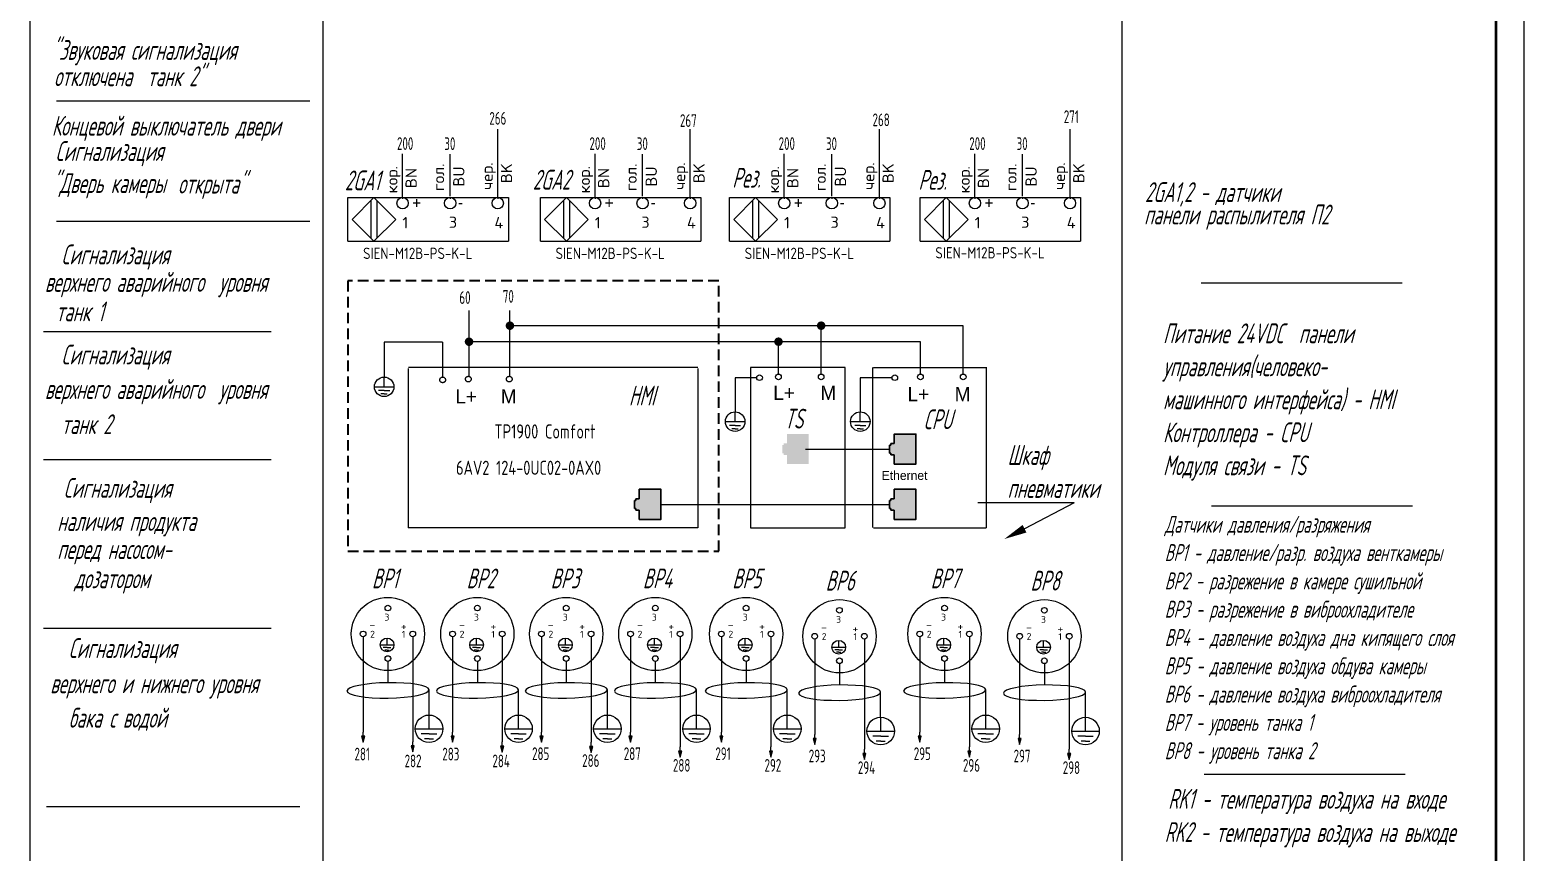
# Model space of a CAD drawing. Header units: millimetres. Extents: x 294 to 6216, y -3442 to 2720.
# Drawn here: x 2411.8 to 2675.8, y 367.5 to 512.8 of the extents above; entities that cross this region are included whole.
import ezdxf

# ---------------------------------------------------------------- set-up
doc = ezdxf.new("R2010")
doc.units = ezdxf.units.MM
doc.header["$LTSCALE"] = 15
for name, pattern in [('ACAD_ISO02W100', [15, 12, -3]), ('DOT', [0.25, 0, -0.25]), ('HIDDEN2', [0.1875, 0.125, -0.0625])]:
    doc.linetypes.add(name, pattern=pattern)
for name, color, linetype, lineweight in [('0.35 TEXT', 7, 'Continuous', 35), ('0.4 ТЕКСТ', 7, 'Continuous', 40), ('LWT 0.6', 7, 'Continuous', 50)]:
    doc.layers.add(name, color=color, linetype=linetype, lineweight=lineweight)
doc.styles.add('33', font='gost.shx', dxfattribs={"width": 0.75, "oblique": 15, "height": 2.5})
doc.styles.add('34', font='gost.shx', dxfattribs={"width": 0.75, "oblique": 15, "height": 3.5})
doc.styles.add('NEWSTYLE1', font='TXT.SHX')
doc.styles.add('OPIS', font='TXT.SHX', dxfattribs={"height": 1.5})
doc.styles.add('OPSI', font='ISI-ROMANS_PL.SHX', dxfattribs={"height": 1.5})

# ---------------------------------------------------------------- blocks, each defined once
blk = doc.blocks.new('STRZALKA')
h = blk.add_hatch(color=256)
h.dxf.hatch_style = 2
h.paths.add_polyline_path([(0.73, 0), (0.73, -0.28), (1.8, 0), (0.73, 0.28)])
blk.add_line((0.73, 0), (0, 0))
blk.add_lwpolyline([(1.8, 0), (0.73, 0.28), (0.73, -0.28)], close=True)
blk = doc.blocks.new('UZIEMIENIE')
for p, q in [((0, 0), (4.85, 0)), ((2.43, 0), (2.43, 2.43)), ((2.43, -0.92), (1.05, -0.92)), ((2.43, -1.78), (1.64, -1.78)), ((2.43, -0.92), (3.8, -0.92)), ((2.43, -1.78), (3.21, -1.78))]:
    blk.add_line(p, q)
blk.add_circle((2.43, 0), 2.43)
blk = doc.blocks.new('11')
at = {"const_width": 0.75}
blk.add_lwpolyline([(-0.375, 0, 1), (0.375, 0, 1)], format="xyb", close=True, dxfattribs=at)

msp = doc.modelspace()

# ---------------------------------------------------------------- hatches: boundary and pattern name
h = msp.add_hatch(color=256)
h.dxf.hatch_style = 1
h.paths.add_polyline_path([(2545.595, 436.038), (2549.418, 436.038), (2549.418, 441.358), (2545.595, 441.358), (2545.595, 439.689), (2545.008, 439.689), (2545.008, 439.392), (2544.731, 439.392), (2544.731, 438.657), (2544.731, 437.963), (2545.008, 437.963), (2545.008, 437.666), (2545.595, 437.666)])
h = msp.add_hatch(color=256)
h.dxf.hatch_style = 1
h.paths.add_polyline_path([(2564.534, 436.038), (2568.357, 436.038), (2568.357, 441.358), (2564.534, 441.358), (2564.534, 439.689), (2563.947, 439.689), (2563.947, 439.392), (2563.671, 439.392), (2563.671, 438.657), (2563.671, 437.963), (2563.947, 437.963), (2563.947, 437.666), (2564.534, 437.666)])
h = msp.add_hatch(color=256)
h.dxf.hatch_style = 1
h.paths.add_polyline_path([(2519.472, 426.267), (2523.295, 426.267), (2523.295, 431.587), (2519.472, 431.587), (2519.472, 429.918), (2518.885, 429.918), (2518.885, 429.621), (2518.608, 429.621), (2518.608, 428.886), (2518.608, 428.192), (2518.885, 428.192), (2518.885, 427.895), (2519.472, 427.895)])
h = msp.add_hatch(color=256)
h.dxf.hatch_style = 1
h.paths.add_polyline_path([(2564.534, 426.267), (2568.357, 426.267), (2568.357, 431.587), (2564.534, 431.587), (2564.534, 429.918), (2563.947, 429.918), (2563.947, 429.621), (2563.671, 429.621), (2563.671, 428.886), (2563.671, 428.192), (2563.947, 428.192), (2563.947, 427.895), (2564.534, 427.895)])

# ---------------------------------------------------------------- linework, layer by layer
for p, q in [((2675.845, 215.294, -0.041), (2675.845, 809.294, -0.041)), ((2411.765, 796.101, -0.041), (2411.765, 223.304, -0.041)), ((2463.519, 796.101, -0.041), (2463.519, 223.304, -0.041)), ((2604.775, 796.101, -0.041), (2604.775, 253.311, -0.041)), ((2416.451, 500.266, -0.041), (2461.264, 500.266, -0.041)), ((2494.446, 483.189, -0.061), (2494.446, 495.245, -0.061)), ((2528.463, 483.189, -0.061), (2528.463, 495.245, -0.061)), ((2561.894, 483.189, -0.061), (2561.894, 495.245, -0.061)), ((2595.589, 483.189, -0.061), (2595.589, 495.245, -0.061)), ((2477.64, 483.189, -0.061), (2477.64, 490.872, -0.061)), ((2486.043, 483.42, -0.061), (2486.043, 490.82, -0.061)), ((2511.657, 483.189, -0.061), (2511.657, 490.872, -0.061)), ((2520.06, 483.42, -0.061), (2520.06, 490.82, -0.061)), ((2545.088, 483.189, -0.061), (2545.088, 490.872, -0.061)), ((2553.491, 483.42, -0.061), (2553.491, 490.82, -0.061)), ((2578.783, 483.189, -0.061), (2578.783, 490.872, -0.061)), ((2587.186, 483.42, -0.061), (2587.186, 490.82, -0.061)), ((2467.971, 483.157, -0.061), (2496.326, 483.157, -0.061)), ((2467.971, 475.421, -0.061), (2467.971, 483.157, -0.061)), ((2472.575, 483.157, -0.061), (2468.707, 479.289, -0.061)), ((2472.043, 482.625, -0.061), (2472.043, 475.953, -0.061)), ((2472.575, 483.157, -0.061), (2476.443, 479.289, -0.061)), ((2473.107, 482.625, -0.061), (2473.107, 475.953, -0.061)), ((2477.64, 483.157, -0.061), (2477.64, 482.926, -0.061)), ((2486.043, 483.157, -0.061), (2486.043, 482.926, -0.061)), ((2494.446, 483.157, -0.061), (2494.446, 482.926, -0.061)), ((2496.326, 483.157, -0.061), (2496.326, 475.421, -0.061)), ((2501.987, 483.157, -0.061), (2530.342, 483.157, -0.061)), ((2501.987, 475.421, -0.061), (2501.987, 483.157, -0.061)), ((2506.591, 483.157, -0.061), (2502.723, 479.289, -0.061)), ((2506.059, 482.625, -0.061), (2506.059, 475.953, -0.061)), ((2506.591, 483.157, -0.061), (2510.459, 479.289, -0.061)), ((2507.123, 482.625, -0.061), (2507.123, 475.953, -0.061)), ((2511.657, 483.157, -0.061), (2511.657, 482.926, -0.061)), ((2520.06, 483.157, -0.061), (2520.06, 482.926, -0.061)), ((2528.463, 483.157, -0.061), (2528.463, 482.926, -0.061)), ((2530.342, 483.157, -0.061), (2530.342, 475.421, -0.061)), ((2535.418, 483.157, -0.061), (2563.774, 483.157, -0.061)), ((2535.418, 475.421, -0.061), (2535.418, 483.157, -0.061)), ((2540.023, 483.157, -0.061), (2536.154, 479.289, -0.061)), ((2539.491, 482.625, -0.061), (2539.491, 475.953, -0.061)), ((2540.023, 483.157, -0.061), (2543.891, 479.289, -0.061)), ((2540.555, 482.625, -0.061), (2540.555, 475.953, -0.061)), ((2545.088, 483.157, -0.061), (2545.088, 482.926, -0.061)), ((2553.491, 483.157, -0.061), (2553.491, 482.926, -0.061)), ((2561.894, 483.157, -0.061), (2561.894, 482.926, -0.061)), ((2563.774, 483.157, -0.061), (2563.774, 475.421, -0.061)), ((2569.113, 483.157, -0.061), (2597.468, 483.157, -0.061)), ((2569.113, 475.421, -0.061), (2569.113, 483.157, -0.061)), ((2573.717, 483.157, -0.061), (2569.849, 479.289, -0.061)), ((2573.185, 482.625, -0.061), (2573.185, 475.953, -0.061)), ((2573.717, 483.157, -0.061), (2577.585, 479.289, -0.061)), ((2574.249, 482.625, -0.061), (2574.249, 475.953, -0.061)), ((2578.783, 483.157, -0.061), (2578.783, 482.926, -0.061)), ((2587.186, 483.157, -0.061), (2587.186, 482.926, -0.061)), ((2595.589, 483.157, -0.061), (2595.589, 482.926, -0.061)), ((2597.468, 483.157, -0.061), (2597.468, 475.421, -0.061)), ((2416.451, 479, -0.041), (2461.264, 479, -0.041)), ((2468.707, 479.289, -0.061), (2472.575, 475.421, -0.061)), ((2476.443, 479.289, -0.061), (2472.575, 475.421, -0.061)), ((2502.723, 479.289, -0.061), (2506.591, 475.421, -0.061)), ((2510.459, 479.289, -0.061), (2506.591, 475.421, -0.061)), ((2536.154, 479.289, -0.061), (2540.023, 475.421, -0.061)), ((2543.891, 479.289, -0.061), (2540.023, 475.421, -0.061)), ((2569.849, 479.289, -0.061), (2573.717, 475.421, -0.061)), ((2577.585, 479.289, -0.061), (2573.717, 475.421, -0.061)), ((2467.971, 475.421, -0.061), (2496.326, 475.421, -0.061)), ((2501.987, 475.421, -0.061), (2530.342, 475.421, -0.061)), ((2535.418, 475.421, -0.061), (2563.774, 475.421, -0.061)), ((2569.113, 475.421, -0.061), (2597.468, 475.421, -0.061)), ((2618.753, 468.085, -0.02), (2654.273, 468.085, -0.02)), ((2489.377, 451.556, -0.02), (2489.377, 463.196, -0.02)), ((2496.61, 451.556, -0.02), (2496.61, 463.196, -0.02)), ((2576.708, 460.501, -0.02), (2496.61, 460.501, -0.02)), ((2551.611, 451.948, -0.02), (2551.611, 460.501, -0.02)), ((2576.708, 451.948, -0.02), (2576.708, 460.501, -0.02)), ((2414.147, 459.468, -0.041), (2454.401, 459.468, -0.041)), ((2569.164, 457.67, -0.02), (2489.377, 457.67, -0.02)), ((2544.068, 451.948, -0.02), (2544.068, 457.67, -0.02)), ((2569.164, 451.948, -0.02), (2569.164, 457.67, -0.02)), ((2560.671, 453.141, -0.02), (2560.671, 424.808, -0.02)), ((2560.883, 453.141, -0.02), (2580.77, 453.141, -0.02)), ((2580.77, 453.147, -0.02), (2580.77, 424.767, -0.02)), ((2540.221, 451.314, -0.02), (2536.401, 451.314, -0.02)), ((2536.401, 451.314, -0.02), (2536.401, 445.175, -0.02)), ((2564.13, 451.314, -0.02), (2558.523, 451.314, -0.02)), ((2558.523, 451.314, -0.02), (2558.523, 445.175, -0.02)), ((2548.82, 438.698, -0.02), (2563.671, 438.698, -0.02)), ((2414.147, 436.865, -0.041), (2454.401, 436.865, -0.041)), ((2523.295, 428.927, -0.02), (2563.671, 428.927, -0.02)), ((2596.336, 429.211, -0.02), (2579.28, 429.211, -0.02)), ((2596.336, 429.211, -0.02), (2587.545, 424.612, -0.02)), ((2620.624, 428.672, -0.02), (2656.144, 428.672, -0.02)), ((2560.883, 424.767, -0.02), (2580.77, 424.767, -0.02)), ((2414.147, 407.012, -0.041), (2454.401, 407.012, -0.041)), ((2470.655, 405.512, -0.02), (2470.655, 388.673, -0.02)), ((2479.426, 405.512, -0.02), (2479.426, 386.98, -0.02)), ((2486.471, 405.512, -0.02), (2486.471, 388.673, -0.02)), ((2495.242, 405.512, -0.02), (2495.242, 386.943, -0.02)), ((2502.177, 405.512, -0.02), (2502.177, 388.673, -0.02)), ((2510.948, 405.512, -0.02), (2510.948, 386.871, -0.02)), ((2517.919, 405.512, -0.02), (2517.919, 388.673, -0.02)), ((2526.69, 405.512, -0.02), (2526.69, 386.048, -0.02)), ((2533.97, 405.512, -0.02), (2533.97, 388.673, -0.02)), ((2542.741, 405.512, -0.02), (2542.741, 386.048, -0.02)), ((2550.471, 405.109, -0.02), (2550.471, 388.269, -0.02)), ((2559.242, 405.109, -0.02), (2559.242, 385.645, -0.02)), ((2569.033, 405.512, -0.02), (2569.033, 388.673, -0.02)), ((2577.805, 405.512, -0.02), (2577.805, 386.048, -0.02)), ((2586.683, 405.109, -0.02), (2586.683, 388.269, -0.02)), ((2595.454, 405.109, -0.02), (2595.454, 385.645, -0.02)), ((2475.033, 401.177, -0.02), (2475.033, 397.402, -0.02)), ((2490.849, 401.177, -0.02), (2490.849, 397.402, -0.02)), ((2506.555, 401.177, -0.02), (2506.555, 397.402, -0.02)), ((2522.297, 401.177, -0.02), (2522.297, 397.402, -0.02)), ((2538.348, 401.177, -0.02), (2538.348, 397.402, -0.02)), ((2554.849, 400.774, -0.02), (2554.849, 396.998, -0.02)), ((2573.411, 401.177, -0.02), (2573.411, 397.402, -0.02)), ((2591.061, 400.774, -0.02), (2591.061, 396.998, -0.02)), ((2619.293, 381.241, -0.02), (2654.813, 381.241, -0.02)), ((2414.681, 375.512, -0.041), (2459.495, 375.512, -0.041))]:
    msp.add_line(p, q)
at = {"lineweight": 25}
for p, q in [((2484.716, 457.561, -0.02), (2474.376, 457.561, -0.02)), ((2474.376, 457.561, -0.02), (2474.376, 451.422, -0.02)), ((2484.716, 457.561, -0.02), (2484.716, 451.422, -0.02)), ((2482.306, 391.688, -0.02), (2482.306, 396.211, -0.02)), ((2498.122, 391.688, -0.02), (2498.122, 396.211, -0.02)), ((2513.828, 391.688, -0.02), (2513.828, 396.211, -0.02)), ((2529.57, 391.688, -0.02), (2529.57, 396.211, -0.02)), ((2545.621, 391.688, -0.02), (2545.621, 396.211, -0.02)), ((2580.685, 391.688, -0.02), (2580.685, 396.211, -0.02)), ((2562.122, 391.284, -0.02), (2562.122, 395.808, -0.02)), ((2598.334, 391.284, -0.02), (2598.334, 395.808, -0.02))]:
    msp.add_line(p, q, dxfattribs=at)
at = {"linetype": 'ACAD_ISO02W100'}
for p, q in [((2478.628, 452.928, -0.02), (2478.628, 424.767, -0.02)), ((2529.829, 453.141, -0.02), (2478.67, 453.141, -0.02)), ((2529.829, 452.928, -0.02), (2529.829, 424.767, -0.02)), ((2529.829, 424.767, -0.02), (2478.628, 424.767, -0.02))]:
    msp.add_line(p, q, dxfattribs=at)
at = {"elevation": -0.02}
msp.add_lwpolyline([(2539.132, 424.767), (2555.847, 424.767), (2555.847, 453.141), (2539.132, 453.141)], close=True, dxfattribs=at)
msp.add_lwpolyline([(2587.545, 424.612, 1.5, 0, 0), (2583.98, 422.798, 0, 0, 0)], format="xyseb", dxfattribs=at)
for centre, radius in [((2477.64, 482.157, -0.061), 1), ((2486.043, 482.157, -0.061), 1), ((2494.446, 482.157, -0.061), 1), ((2511.657, 482.157, -0.061), 1), ((2520.06, 482.157, -0.061), 1), ((2528.463, 482.157, -0.061), 1), ((2545.088, 482.157, -0.061), 1), ((2553.491, 482.157, -0.061), 1), ((2561.894, 482.157, -0.061), 1), ((2578.783, 482.157, -0.061), 1), ((2587.186, 482.157, -0.061), 1), ((2595.589, 482.157, -0.061), 1), ((2540.721, 451.314, -0.02), 0.5), ((2544.068, 451.448, -0.02), 0.5), ((2551.611, 451.448, -0.02), 0.5), ((2564.63, 451.314, -0.02), 0.5), ((2569.164, 451.448, -0.02), 0.5), ((2576.708, 451.448, -0.02), 0.5), ((2475.033, 406.012, -0.02), 6.471), ((2490.849, 406.012, -0.02), 6.471), ((2506.555, 406.012, -0.02), 6.471), ((2522.297, 406.012, -0.02), 6.471), ((2538.348, 406.012, -0.02), 6.471), ((2554.849, 405.609, -0.02), 6.471), ((2573.411, 406.012, -0.02), 6.471), ((2591.061, 405.609, -0.02), 6.471)]:
    msp.add_circle(centre, radius)
at = {"linetype": 'ACAD_ISO02W100'}
for centre in [(2484.716, 450.922, -0.02), (2489.251, 451.056, -0.02), (2496.484, 451.056, -0.02)]:
    msp.add_circle(centre, 0.5, dxfattribs=at)
at = {"ltscale": 0.2}
for centre in [(2475.033, 410.605, -0.02), (2490.849, 410.605, -0.02), (2506.555, 410.605, -0.02), (2522.297, 410.605, -0.02), (2538.348, 410.605, -0.02), (2554.849, 410.201, -0.02), (2573.411, 410.605, -0.02), (2591.061, 410.201, -0.02), (2470.655, 406.012, -0.02), (2479.426, 406.012, -0.02), (2486.471, 406.012, -0.02), (2495.242, 406.012, -0.02), (2502.177, 406.012, -0.02), (2510.948, 406.012, -0.02), (2517.919, 406.012, -0.02), (2526.69, 406.012, -0.02), (2533.97, 406.012, -0.02), (2542.741, 406.012, -0.02), (2550.471, 405.609, -0.02), (2559.242, 405.609, -0.02), (2569.033, 406.012, -0.02), (2577.805, 406.012, -0.02), (2586.683, 405.609, -0.02), (2595.454, 405.609, -0.02), (2475.033, 401.677, -0.02), (2490.849, 401.677, -0.02), (2506.555, 401.677, -0.02), (2522.297, 401.677, -0.02), (2538.348, 401.677, -0.02), (2554.849, 401.274, -0.02), (2573.411, 401.677, -0.02), (2591.061, 401.274, -0.02)]:
    msp.add_circle(centre, 0.5, dxfattribs=at)
at = {"lineweight": 25, "extrusion": (0, 0, -1)}
for centre in [(2475.054, 396.043, -0.02), (2490.87, 396.043, -0.02), (2506.576, 396.043, -0.02), (2522.318, 396.043, -0.02), (2538.369, 396.043, -0.02), (2554.87, 395.64, -0.02), (2573.433, 396.043, -0.02), (2591.082, 395.64, -0.02)]:
    msp.add_ellipse(centre, major_axis=(7.253, 0.113), ratio=0.1872807, dxfattribs=at)
at = {"layer": '0.35 TEXT'}
for p, q in [((2563.947, 439.392, -0.02), (2563.671, 439.392, -0.02)), ((2563.671, 439.392, -0.02), (2563.671, 438.657, -0.02)), ((2563.671, 437.963, -0.02), (2563.671, 438.698, -0.02)), ((2564.534, 439.689, -0.02), (2563.947, 439.689, -0.02)), ((2563.947, 439.689, -0.02), (2563.947, 439.392, -0.02)), ((2563.947, 437.963, -0.02), (2563.671, 437.963, -0.02)), ((2563.947, 437.666, -0.02), (2563.947, 437.963, -0.02)), ((2564.534, 437.666, -0.02), (2563.947, 437.666, -0.02)), ((2518.885, 429.621, -0.02), (2518.608, 429.621, -0.02)), ((2518.608, 429.621, -0.02), (2518.608, 428.886, -0.02)), ((2518.608, 428.192, -0.02), (2518.608, 428.927, -0.02)), ((2518.885, 428.192, -0.02), (2518.608, 428.192, -0.02)), ((2519.472, 429.918, -0.02), (2518.885, 429.918, -0.02)), ((2518.885, 429.918, -0.02), (2518.885, 429.621, -0.02)), ((2518.885, 427.895, -0.02), (2518.885, 428.192, -0.02)), ((2519.472, 427.895, -0.02), (2518.885, 427.895, -0.02)), ((2563.947, 429.621, -0.02), (2563.671, 429.621, -0.02)), ((2563.671, 429.621, -0.02), (2563.671, 428.886, -0.02)), ((2563.671, 428.192, -0.02), (2563.671, 428.927, -0.02)), ((2563.947, 428.192, -0.02), (2563.671, 428.192, -0.02)), ((2564.534, 429.918, -0.02), (2563.947, 429.918, -0.02)), ((2563.947, 429.918, -0.02), (2563.947, 429.621, -0.02)), ((2563.947, 427.895, -0.02), (2563.947, 428.192, -0.02)), ((2564.534, 427.895, -0.02), (2563.947, 427.895, -0.02))]:
    msp.add_line(p, q, dxfattribs=at)
at = {"layer": '0.35 TEXT', "elevation": -0.02}
for points in [[(2564.534, 439.689), (2564.534, 441.358), (2568.357, 441.358), (2568.357, 436.038), (2564.534, 436.038), (2564.534, 437.666)], [(2519.472, 429.918), (2519.472, 431.587), (2523.295, 431.587), (2523.295, 426.267), (2519.472, 426.267), (2519.472, 427.895)], [(2564.534, 429.918), (2564.534, 431.587), (2568.357, 431.587), (2568.357, 426.267), (2564.534, 426.267), (2564.534, 427.895)]]:
    msp.add_lwpolyline(points, dxfattribs=at)
at = {"layer": '0.4 ТЕКСТ', "linetype": 'HIDDEN2', "elevation": -0.02}
msp.add_lwpolyline([(2467.938, 420.665), (2533.498, 420.665), (2533.498, 468.42), (2467.938, 468.42)], close=True, dxfattribs=at)
at = {"layer": 'LWT 0.6'}
msp.add_line((2670.845, 804.294, -0.041), (2670.845, 220.294, -0.041), dxfattribs=at)

# ---------------------------------------------------------------- block references
for name, p in [('11', (2496.61, 460.501, -0.02)), ('11', (2551.611, 460.501, -0.02)), ('11', (2489.377, 457.67, -0.02)), ('11', (2544.068, 457.67, -0.02)), ('UZIEMIENIE', (2479.881, 389.262, -0.02)), ('UZIEMIENIE', (2495.696, 389.262, -0.02)), ('UZIEMIENIE', (2511.402, 389.262, -0.02)), ('UZIEMIENIE', (2527.144, 389.262, -0.02)), ('UZIEMIENIE', (2543.196, 389.262, -0.02)), ('UZIEMIENIE', (2559.697, 388.859, -0.02)), ('UZIEMIENIE', (2578.259, 389.262, -0.02)), ('UZIEMIENIE', (2595.908, 388.859, -0.02))]:
    msp.add_blockref(name, p)
for p, xscale, yscale, zscale in [((2472.651, 449.697, -0.02), 0.711002539814217, 0.711002539817855, 0.7110025398181037), ((2534.676, 443.544, -0.02), 0.711002539817855, 0.711002539817855, 0.711002539817855), ((2556.798, 443.544, -0.02), 0.711002539817855, 0.711002539817855, 0.711002539817855), ((2473.677, 404.072, -0.02), 0.5, 0.5, 0.5), ((2489.493, 404.072, -0.02), 0.5, 0.5, 0.5), ((2505.199, 404.072, -0.02), 0.5, 0.5, 0.5), ((2520.941, 404.072, -0.02), 0.5, 0.5, 0.5), ((2536.992, 404.072, -0.02), 0.5, 0.5, 0.5), ((2553.493, 403.669, -0.02), 0.5, 0.5, 0.5), ((2572.056, 404.072, -0.02), 0.5, 0.5, 0.5), ((2589.705, 403.669, -0.02), 0.5, 0.5, 0.5)]:
    msp.add_blockref('UZIEMIENIE', p, dxfattribs=dict(xscale=xscale, yscale=yscale, zscale=zscale))
at = {"linetype": 'ACAD_ISO02W100', "rotation": 270}
for p in [(2470.655, 388.673, -0.02), (2486.471, 388.673, -0.02), (2502.177, 388.673, -0.02), (2517.919, 388.673, -0.02), (2533.97, 388.673, -0.02), (2550.471, 388.269, -0.02), (2569.033, 388.673, -0.02), (2586.683, 388.269, -0.02), (2479.426, 386.98, -0.02), (2495.242, 386.943, -0.02), (2510.948, 386.871, -0.02), (2526.69, 386.048, -0.02), (2542.741, 386.048, -0.02), (2559.242, 385.645, -0.02), (2577.805, 386.048, -0.02), (2595.454, 385.645, -0.02)]:
    msp.add_blockref('STRZALKA', p, dxfattribs=at)

# ---------------------------------------------------------------- texts
at = {"char_height": 2, "width": 19.057, "attachment_point": 1, "rotation": 90, "style": 'OPIS'}
for s, insert in [('гол.', (2482.99, 484.29, -0.061)), ('BK', (2494.999, 485.692, -0.061)), ('гол.', (2517.007, 484.29, -0.061)), ('чер.', (2525.579, 484.516, -0.061)), ('BK', (2529.016, 485.692, -0.061)), ('гол.', (2550.438, 484.29, -0.061)), ('чер.', (2559.011, 484.516, -0.061)), ('BK', (2562.447, 485.692, -0.061)), ('гол.', (2584.133, 484.29, -0.061)), ('чер.', (2592.706, 484.516, -0.061)), ('BK', (2596.142, 485.692, -0.061)), ('кор.', (2474.733, 483.892, -0.061)), ('BN', (2478.143, 484.818, -0.061)), ('BU', (2486.571, 485.068, -0.061)), ('кор.', (2508.749, 483.892, -0.061)), ('BN', (2512.159, 484.818, -0.061)), ('BU', (2520.588, 485.068, -0.061)), ('кор.', (2542.18, 483.892, -0.061)), ('BN', (2545.591, 484.818, -0.061)), ('BU', (2554.019, 485.068, -0.061)), ('кор.', (2575.875, 483.892, -0.061)), ('BN', (2579.285, 484.818, -0.061)), ('BU', (2587.714, 485.068, -0.061))]:
    msp.add_mtext(s, dxfattribs=dict(at, insert=insert))
at = {"lineweight": 0, "insert": (2491.563, 484.516, -0.061), "char_height": 2, "width": 19.057, "attachment_point": 1, "rotation": 90, "style": 'OPIS'}
msp.add_mtext('чер.', dxfattribs=at)
at = {"linetype": 'DOT', "attachment_point": 1}
for s, insert, char_height, width, style in [('+', (2479.346, 483.212, -0.061), 2, 1.7, 'OPSI'), ('-', (2487.447, 483.273, -0.061), 2, 1.7, 'OPSI'), ('+', (2513.363, 483.212, -0.061), 2, 1.7, 'OPSI'), ('-', (2521.464, 483.273, -0.061), 2, 1.7, 'OPSI'), ('+', (2546.794, 483.212, -0.061), 2, 1.7, 'OPSI'), ('-', (2554.895, 483.273, -0.061), 2, 1.7, 'OPSI'), ('+', (2580.489, 483.212, -0.061), 2, 1.7, 'OPSI'), ('-', (2588.59, 483.273, -0.061), 2, 1.7, 'OPSI'), ('3', (2474.425, 409.581, -0.02), 1.2, 1.3, 'NEWSTYLE1'), ('3', (2490.241, 409.581, -0.02), 1.2, 1.3, 'NEWSTYLE1'), ('3', (2505.947, 409.581, -0.02), 1.2, 1.3, 'NEWSTYLE1'), ('3', (2521.689, 409.581, -0.02), 1.2, 1.3, 'NEWSTYLE1'), ('3', (2537.74, 409.581, -0.02), 1.2, 1.3, 'NEWSTYLE1'), ('3', (2572.803, 409.581, -0.02), 1.2, 1.3, 'NEWSTYLE1'), ('-', (2471.773, 408.392, -0.02), 1.5, 1.3, 'NEWSTYLE1'), ('+', (2477.313, 408.143, -0.02), 1.5, 1.3, 'NEWSTYLE1'), ('-', (2487.588, 408.392, -0.02), 1.5, 1.3, 'NEWSTYLE1'), ('+', (2493.128, 408.143, -0.02), 1.5, 1.3, 'NEWSTYLE1'), ('-', (2503.294, 408.392, -0.02), 1.5, 1.3, 'NEWSTYLE1'), ('+', (2508.834, 408.143, -0.02), 1.5, 1.3, 'NEWSTYLE1'), ('-', (2519.036, 408.392, -0.02), 1.5, 1.3, 'NEWSTYLE1'), ('+', (2524.576, 408.143, -0.02), 1.5, 1.3, 'NEWSTYLE1'), ('-', (2535.088, 408.392, -0.02), 1.5, 1.3, 'NEWSTYLE1'), ('+', (2540.628, 408.143, -0.02), 1.5, 1.3, 'NEWSTYLE1'), ('-', (2551.589, 407.989, -0.02), 1.5, 1.3, 'NEWSTYLE1'), ('3', (2554.241, 409.178, -0.02), 1.2, 1.3, 'NEWSTYLE1'), ('+', (2557.129, 407.739, -0.02), 1.5, 1.3, 'NEWSTYLE1'), ('-', (2570.151, 408.392, -0.02), 1.5, 1.3, 'NEWSTYLE1'), ('+', (2575.691, 408.143, -0.02), 1.5, 1.3, 'NEWSTYLE1'), ('-', (2587.8, 407.989, -0.02), 1.5, 1.3, 'NEWSTYLE1'), ('3', (2590.453, 409.178, -0.02), 1.2, 1.3, 'NEWSTYLE1'), ('+', (2593.34, 407.739, -0.02), 1.5, 1.3, 'NEWSTYLE1'), ('2', (2471.893, 406.58, -0.02), 1.2, 1.3, 'NEWSTYLE1'), ('1', (2477.499, 406.561, -0.02), 1.2, 1.3, 'NEWSTYLE1'), ('2', (2487.709, 406.58, -0.02), 1.2, 1.3, 'NEWSTYLE1'), ('1', (2493.314, 406.561, -0.02), 1.2, 1.3, 'NEWSTYLE1'), ('2', (2503.415, 406.58, -0.02), 1.2, 1.3, 'NEWSTYLE1'), ('1', (2509.021, 406.561, -0.02), 1.2, 1.3, 'NEWSTYLE1'), ('2', (2519.157, 406.58, -0.02), 1.2, 1.3, 'NEWSTYLE1'), ('1', (2524.763, 406.561, -0.02), 1.2, 1.3, 'NEWSTYLE1'), ('2', (2535.208, 406.58, -0.02), 1.2, 1.3, 'NEWSTYLE1'), ('1', (2540.814, 406.561, -0.02), 1.2, 1.3, 'NEWSTYLE1'), ('2', (2551.709, 406.176, -0.02), 1.2, 1.3, 'NEWSTYLE1'), ('1', (2557.315, 406.158, -0.02), 1.2, 1.3, 'NEWSTYLE1'), ('2', (2570.271, 406.58, -0.02), 1.2, 1.3, 'NEWSTYLE1'), ('1', (2575.877, 406.561, -0.02), 1.2, 1.3, 'NEWSTYLE1'), ('2', (2587.921, 406.176, -0.02), 1.2, 1.3, 'NEWSTYLE1'), ('1', (2593.526, 406.158, -0.02), 1.2, 1.3, 'NEWSTYLE1')]:
    msp.add_mtext(s, dxfattribs=dict(at, insert=insert, char_height=char_height, width=width, style=style))
at = {"attachment_point": 1}
for s, insert, char_height, width, style in [('{\\W0.8;SIEN-M12B-PS-K-L}', (2470.654, 474.289, -0.061), 2, 19.05703, 'OPIS'), ('{\\W0.8;SIEN-M12B-PS-K-L}', (2504.67, 474.289, -0.061), 2, 19.05703, 'OPIS'), ('{\\W0.8;SIEN-M12B-PS-K-L}', (2538.102, 474.289, -0.061), 2, 19.05703, 'OPIS'), ('{\\W0.8;SIEN-M12B-PS-K-L}', (2571.797, 474.386, -0.061), 2, 19.05703, 'OPIS'), ('L+', (2543.146, 449.896, -0.02), 2.5035, 11.3751, 'OPSI'), ('M', (2551.477, 449.896, -0.02), 2.503, 0.91141, 'OPSI'), ('L+', (2566.876, 449.655, -0.02), 2.5035, 11.3751, 'OPSI'), ('M', (2575.207, 449.655, -0.02), 2.503, 0.91141, 'OPSI')]:
    msp.add_mtext(s, dxfattribs=dict(at, insert=insert, char_height=char_height, width=width, style=style))
at = {"lineweight": 0, "attachment_point": 1, "style": 'OPSI'}
for s, insert, char_height, width in [('L+', (2486.962, 449.263, -0.02), 2.5035, 11.3751), ('M', (2494.983, 449.263, -0.02), 2.503, 0.91141)]:
    msp.add_mtext(s, dxfattribs=dict(at, insert=insert, char_height=char_height, width=width))
at = {"style": 'OPIS', "flags": 4}
for tag, p in [('1', (2477.588, 477.708, -0.061)), ('3', (2485.814, 477.791, -0.061)), ('4', (2493.869, 477.708, -0.061)), ('1', (2511.605, 477.708, -0.061)), ('3', (2519.831, 477.791, -0.061)), ('4', (2527.886, 477.708, -0.061)), ('1', (2545.036, 477.708, -0.061)), ('3', (2553.262, 477.791, -0.061)), ('4', (2561.317, 477.708, -0.061)), ('1', (2578.731, 477.708, -0.061)), ('3', (2586.957, 477.791, -0.061)), ('4', (2595.012, 477.708, -0.061))]:
    msp.add_attdef(tag, p, 'Z', height=2, dxfattribs=at)
at = {"layer": '0.35 TEXT', "style": '34', "oblique": 15, "width": 0.75}
for s, p in [('"Звуковая сигнализация', (2415.704, 507.485, -0.041)), ('отключена  танк 2"', (2416.043, 502.834, -0.041)), ('Концевой выключатель двери', (2415.65, 494.096, -0.041)), ('Сигнализация', (2416.293, 489.617, -0.041)), ('"Дверь камеры', (2415.758, 483.948, -0.041)), ('открыта"', (2437.956, 483.853, -0.041)), ('2GA1', (2467.436, 484.43, -0.061)), ('2GA2', (2500.645, 484.556, -0.061)), ('Рез.', (2535.892, 484.893, -0.061)), ('Рез.', (2568.798, 484.527, -0.061)), ('2GA1,2 - датчики ', (2608.843, 482.363, -0.061)), ('панели распылителя П2', (2608.684, 478.4, -0.061)), ('Сигнализация', (2417.348, 471.343, -0.041)), ('верхнего аварийного  уровня', (2414.421, 466.485, -0.041)), ('танк 1', (2416.368, 461.285, -0.041)), ('Сигнализация', (2417.348, 453.654, -0.041)), ('верхнего аварийного  уровня', (2414.421, 447.553, -0.041)), ('танк 2', (2417.348, 441.345, -0.041)), ('Сигнализация', (2417.744, 430.08, -0.041)), ('наличия продукта', (2416.607, 424.216, -0.041)), ('перед насосом-', (2416.607, 419.262, -0.041)), ('дозатором', (2419.616, 414.096, -0.041)), ('Сигнализация', (2418.617, 401.768, -0.041)), ('верхнего и нижнего уровня', (2415.361, 395.544, -0.041)), ('бака с водой', (2418.617, 389.458, -0.041))]:
    msp.add_text(s, height=3.5, dxfattribs=at).set_placement(p)
at = {"layer": '0.35 TEXT', "style": '33'}
for s, height, width, p in [('266', 2.25, 0.774574, (2492.97, 496.027, -0.061)), ('267', 2.25, 0.774574, (2526.657, 495.629, -0.061)), ('268', 2.25, 0.774574, (2560.692, 495.759, -0.061)), ('271', 2.25, 0.774574, (2594.492, 496.318, -0.061)), ('200', 2.25, 0.774574, (2476.646, 491.564, -0.061)), ('30', 2.25, 0.774574, (2485.012, 491.545, -0.061)), ('200', 2.25, 0.774574, (2510.662, 491.564, -0.061)), ('30', 2.25, 0.774574, (2519.029, 491.545, -0.061)), ('200', 2.25, 0.774574, (2544.094, 491.564, -0.061)), ('30', 2.25, 0.774574, (2552.46, 491.545, -0.061)), ('200', 2.25, 0.774574, (2577.789, 491.564, -0.061)), ('30', 2.25, 0.774574, (2586.155, 491.545, -0.061)), ('60', 2.25, 0.774574, (2487.671, 464.348, -0.02)), ('70', 2.25, 0.774574, (2495.344, 464.557, -0.02)), ('TP1900 Comfort', 2.5, 0.913392, (2493.86, 440.558, -0.02)), ('6AV2 124-0UC02-0AX0 ', 2.5, 0.913392, (2487.081, 434.137, -0.02)), ('281', 2.25, 0.774574, (2469.139, 383.663, -0.02)), ('283', 2.25, 0.774574, (2484.66, 383.663, -0.02)), ('285', 2.25, 0.774574, (2500.522, 383.731, -0.02)), ('287', 2.25, 0.774574, (2516.726, 383.731, -0.02)), ('291', 2.25, 0.774574, (2532.915, 383.731, -0.02)), ('293', 2.25, 0.774574, (2549.416, 383.328, -0.02)), ('295', 2.25, 0.774574, (2567.978, 383.731, -0.02)), ('297', 2.25, 0.774574, (2585.628, 383.328, -0.02)), ('282', 2.25, 0.774574, (2477.995, 382.448, -0.02)), ('284', 2.25, 0.774574, (2493.516, 382.448, -0.02)), ('286', 2.25, 0.774574, (2509.378, 382.517, -0.02)), ('288', 2.25, 0.774574, (2525.413, 381.669, -0.02)), ('292', 2.25, 0.774574, (2541.602, 381.669, -0.02)), ('294', 2.25, 0.774574, (2558.102, 381.266, -0.02)), ('296', 2.25, 0.774574, (2576.665, 381.669, -0.02)), ('298', 2.25, 0.774574, (2594.314, 381.266, -0.02))]:
    msp.add_text(s, height=height, dxfattribs=dict(at, width=width)).set_placement(p)
at = {"layer": '0.35 TEXT', "attachment_point": 1}
for s, insert, char_height, width, style in [('Питание 24VDC  панели управления(человеко-\\Pмашинного интерфейса) - HMI\\PКонтроллера - CPU\\PМодуля связи - TS', (2612.039, 460.905, -0.02), 3.5, 49.2714, '34'), ('HMI', (2517.644, 449.894, -0.02), 3.5, 23.7196, '34'), ('TS ', (2545.089, 445.823, -0.02), 3.5, 23.7196, '34'), ('CPU ', (2569.662, 445.703, -0.02), 3.5, 23.7196, '34'), ('Шкаф \\Pпневматики ', (2584.549, 439.399, -0.02), 3.5, 23.7196, '34'), ('Ethernet', (2562.31, 434.838, -0.02), 1.6, 23.47112, 'OPSI'), ('\\pt0.75;Датчики давления/разряжения\\PBP1 - давление/разр. воздуха венткамеры\\PBP2 - разрежение в камере сушильной\\PBP3 - разрежение в виброохладителе\\PBP4 - давление воздуха дна кипящего слоя\\PBP5 - давление воздуха обдува камеры\\PBP6 - давление воздуха виброохладителя\\PBP7 - уровень танка 1\\PBP8 - уровень танка 2\\P\\P\\P\\P\\P\\P\\P   ', (2612.34, 426.895, -0.02), 3, 57.66019, '34'), ('BP1', (2472.217, 417.584, -0.02), 3.5, 23.7196, '34'), ('BP2', (2488.951, 417.584, -0.02), 3.5, 23.7196, '34'), ('BP3', (2503.811, 417.584, -0.02), 3.5, 23.7196, '34'), ('BP4', (2520.093, 417.584, -0.02), 3.5, 23.7196, '34'), ('BP5', (2535.901, 417.584, -0.02), 3.5, 23.7196, '34'), ('BP7', (2570.964, 417.584, -0.02), 3.5, 23.7196, '34'), ('BP6', (2552.402, 417.181, -0.02), 3.5, 23.7196, '34'), ('BP8', (2588.613, 417.181, -0.02), 3.5, 23.7196, '34'), ('RK1 - температура воздуха на входе', (2612.949, 378.622, -0.02), 3.5, 61.84274, '34'), ('RK2 - температура воздуха на выходе', (2612.326, 372.75, -0.02), 3.5, 61.03017, '34')]:
    msp.add_mtext(s, dxfattribs=dict(at, insert=insert, char_height=char_height, width=width, style=style))

doc.saveas('drawing.dxf')
